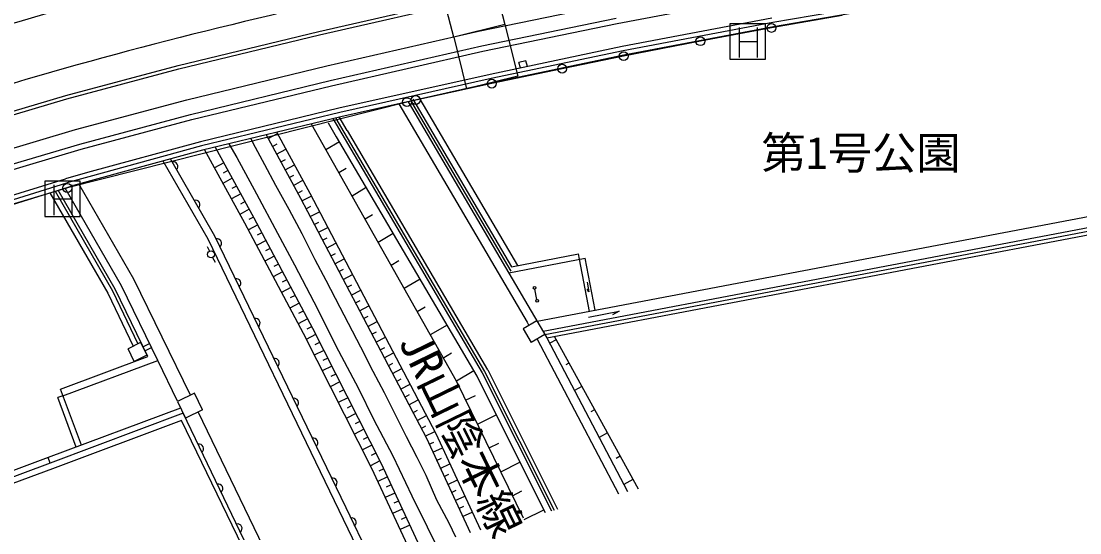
# Model space of a CAD drawing. Units: millimetres, scale not verified. Extents: x 40000 to 680000, y 20000 to 380000.
# Drawn here: x 129940 to 189684, y 243518 to 272402 of the extents above; entities that cross this region are included whole.
import ezdxf
from ezdxf.enums import TextEntityAlignment as Align

# ---------------------------------------------------------------- set-up
doc = ezdxf.new("R2010")
doc.units = ezdxf.units.MM
doc.header["$LTSCALE"] = 1000
for name, color, linetype, lineweight in [('M-BGD', 7, 'Continuous', 25), ('M-BMK-ROW', 30, 'Continuous', 25), ('M-STR-STR1', 1, 'Continuous', 25), ('M-STR-STR3', 7, 'Continuous', 25), ('M-STR-STRC', 7, 'Continuous', 25)]:
    doc.layers.add(name, color=color, linetype=linetype, lineweight=lineweight)
doc.styles.add('ＭＳ ゴシック', font='')
doc.styles.get('ＭＳ ゴシック').set_extended_font_data('MS Gothic')

msp = doc.modelspace()

# ---------------------------------------------------------------- linework, layer by layer
at = {"layer": 'M-BGD'}
for p, q in [((146732, 271818), (155330, 273785)), ((156760, 274082), (157240, 272216)), ((163582, 272275), (171912, 273851)), ((180120, 273669), (172351, 272334)), ((146778, 271624), (155373, 273589)), ((154349, 271500), (153869, 273367)), ((155756, 271830), (163358, 273403)), ((155937, 271000), (163523, 272569)), ((172306, 272568), (163859, 270968)), ((157240, 272216), (154349, 271500)), ((156000, 270707), (163582, 272275)), ((157240, 272216), (157963, 269289)), ((172351, 272334), (163908, 270722)), ((171936, 272258), (169936, 272258)), ((169936, 272258), (169936, 270258)), ((170476, 270343), (170476, 272042)), ((171467, 272053), (171467, 270348)), ((171936, 270258), (171936, 272258)), ((138795, 269902), (146732, 271818)), ((138844, 269708), (146778, 271624)), ((147190, 269871), (155756, 271830)), ((154349, 271500), (155077, 268583)), ((170476, 271258), (171467, 271258)), ((147385, 269044), (155937, 271000)), ((147453, 268752), (156000, 270707)), ((163859, 270968), (156407, 269400)), ((163908, 270722), (156460, 269156)), ((158412, 270164), (158033, 270065)), ((158126, 269762), (158033, 270065)), ((158510, 269843), (158412, 270164)), ((169936, 270258), (171936, 270258)), ((132469, 268205), (138795, 269902)), ((132523, 268013), (138844, 269708)), ((139289, 267964), (147190, 269871)), ((139499, 267140), (147385, 269044)), ((156407, 269400), (147860, 267483)), ((156460, 269156), (147917, 267239)), ((157963, 269289), (155077, 268583)), ((139573, 266849), (147453, 268752)), ((126718, 266496), (132469, 268205)), ((126777, 266305), (132523, 268013)), ((133013, 266281), (139289, 267964)), ((151255, 267730), (158489, 255411)), ((151787, 267850), (159609, 254532)), ((151917, 267926), (157577, 258287)), ((152046, 268002), (157604, 258538)), ((152433, 267995), (157948, 258604)), ((133244, 265463), (139499, 267140)), ((147860, 267483), (140053, 265597)), ((147917, 267239), (140115, 265355)), ((133326, 265174), (139573, 266849)), ((154500, 252073), (146320, 266596)), ((147266, 266663), (147713, 265881)), ((147532, 266901), (155958, 252553)), ((147701, 266910), (148147, 266129)), ((147874, 267010), (148321, 266228)), ((127314, 264587), (133013, 266281)), ((143767, 265980), (145701, 262409)), ((143880, 265772), (144407, 266058)), ((144371, 266126), (146230, 262691)), ((147725, 265881), (155661, 252368)), ((148156, 266134), (156092, 252621)), ((148329, 266236), (156264, 252723)), ((127568, 263776), (133244, 265463)), ((140053, 265597), (133688, 263859)), ((140115, 265355), (133754, 263618)), ((140886, 265284), (143078, 261300)), ((144118, 265332), (144382, 265475)), ((147896, 265590), (147137, 265144)), ((127657, 263489), (133326, 265174)), ((140281, 265138), (142550, 261015)), ((144356, 264893), (144883, 265178)), ((140497, 260095), (137960, 264507)), ((138359, 264616), (140850, 260282)), ((141368, 264408), (140842, 264119)), ((144594, 264453), (144858, 264596)), ((144832, 264013), (145360, 264299)), ((148280, 264076), (147874, 263837)), ((124048, 260911), (132442, 263508)), ((133688, 263859), (132442, 263508)), ((133754, 263618), (132516, 263269)), ((141850, 263532), (141324, 263243)), ((141609, 263970), (141346, 263825)), ((145070, 263574), (145334, 263716)), ((159065, 255457), (202612, 263746)), ((124126, 260673), (132516, 263269)), ((133269, 263372), (131269, 263372)), ((131269, 263372), (131269, 261372)), ((131809, 261457), (131809, 263157)), ((135599, 257467), (132418, 262977)), ((132801, 263168), (132801, 261463)), ((136306, 257842), (133202, 263219)), ((133269, 261372), (133269, 263372)), ((142091, 263094), (141828, 262949)), ((145308, 263134), (145836, 263420)), ((149415, 263003), (148610, 262530)), ((159393, 254899), (202803, 263162)), ((159501, 254716), (202769, 262952)), ((131556, 262710), (134829, 257038)), ((131809, 262372), (132801, 262372)), ((131850, 262801), (135095, 257178)), ((135246, 257279), (132026, 262856)), ((142332, 262656), (141807, 262366)), ((145546, 262694), (145810, 262837)), ((145701, 262409), (152805, 248854)), ((145782, 262253), (146314, 262532)), ((146230, 262691), (153343, 249120)), ((159608, 254532), (202930, 262779)), ((142814, 261780), (142289, 261490)), ((142573, 262218), (142311, 262073)), ((146014, 261811), (146280, 261950)), ((131269, 261372), (133269, 261372)), ((143056, 261342), (142793, 261197)), ((143078, 261300), (146378, 255063)), ((146246, 261368), (146778, 261646)), ((149767, 261470), (149346, 261223)), ((142550, 261015), (145846, 254787)), ((143290, 260900), (142760, 260620)), ((146479, 260925), (146744, 261064)), ((146711, 260482), (147242, 260761)), ((147893, 244773), (140497, 260095)), ((140850, 260282), (148253, 244947)), ((143758, 260016), (143227, 259736)), ((143524, 260458), (143259, 260318)), ((146943, 260039), (147208, 260178)), ((150935, 260416), (150083, 259916)), ((140430, 259683), (140566, 259415)), ((143992, 259574), (143726, 259434)), ((147175, 259596), (147706, 259875)), ((147407, 259153), (147673, 259293)), ((140746, 259058), (140882, 258791)), ((144225, 259132), (143695, 258852)), ((144459, 258690), (144194, 258550)), ((147639, 258711), (148171, 258989)), ((151255, 258864), (150819, 258609)), ((157452, 258204), (161776, 259027)), ((157604, 258538), (161395, 259260)), ((161451, 258965), (161395, 259260)), ((162012, 256018), (161451, 258965)), ((162337, 256080), (161776, 259027)), ((144693, 258248), (144163, 257968)), ((147871, 258268), (148137, 258407)), ((148103, 257825), (148635, 258103)), ((139487, 251295), (136306, 257842)), ((144927, 257806), (144662, 257666)), ((148335, 257382), (148601, 257521)), ((152454, 257829), (151555, 257301)), ((161887, 257669), (161984, 257126)), ((134829, 257038), (136257, 254049)), ((135095, 257178), (136526, 254181)), ((137095, 253473), (135246, 257279)), ((137647, 253252), (135599, 257467)), ((145161, 257364), (144630, 257084)), ((145395, 256923), (145129, 256782)), ((148568, 256939), (149099, 257218)), ((159042, 256685), (158930, 257274)), ((161984, 257126), (161882, 257280)), ((145628, 256481), (145098, 256200)), ((148800, 256496), (149065, 256636)), ((149032, 256053), (149563, 256332)), ((145862, 256039), (145597, 255898)), ((149264, 255611), (149530, 255750)), ((152742, 256259), (152292, 255994)), ((161954, 255696), (163682, 256030)), ((163682, 256030), (163312, 255828)), ((146096, 255597), (145566, 255316)), ((146330, 255155), (146065, 255014)), ((149496, 255168), (150027, 255446)), ((153973, 255242), (153028, 254687)), ((159045, 255492), (158269, 255036)), ((158489, 255411), (158597, 255228)), ((145846, 254787), (149718, 247172)), ((146558, 254710), (146023, 254438)), ((146378, 255063), (150258, 247434)), ((149728, 254725), (149994, 254864)), ((149960, 254282), (150492, 254560)), ((158269, 255036), (158725, 254260)), ((159501, 254716), (158725, 254260)), ((159609, 254532), (164161, 245849)), ((160021, 254611), (164756, 245994)), ((136683, 254259), (135973, 253910)), ((136326, 253192), (135973, 253910)), ((136683, 254259), (137036, 253541)), ((136802, 254011), (137181, 254205)), ((136916, 253789), (137295, 253983)), ((146785, 254264), (146517, 254128)), ((150192, 253839), (150458, 253978)), ((159061, 254457), (163640, 245721)), ((160131, 254412), (159774, 254216)), ((132150, 251630), (137095, 253473)), ((137036, 253541), (136326, 253192)), ((147011, 253818), (146476, 253546)), ((147238, 253373), (146970, 253237)), ((150424, 253396), (150956, 253675)), ((154230, 253653), (153741, 253366)), ((132290, 251255), (137647, 253252)), ((138768, 250945), (137647, 253252)), ((147464, 252927), (146930, 252655)), ((150657, 252953), (150922, 253093)), ((150889, 252511), (151420, 252789)), ((160853, 253098), (160677, 253001)), ((147691, 252481), (147424, 252345)), ((151121, 252068), (151386, 252207)), ((155492, 252655), (154500, 252073)), ((155645, 252397), (159516, 244671)), ((155958, 252553), (159862, 244762)), ((156092, 252621), (160010, 244800)), ((156271, 252711), (160208, 244852)), ((133344, 248467), (132150, 251630)), ((147918, 252036), (147383, 251764)), ((148144, 251590), (147877, 251454)), ((151353, 251625), (151884, 251903)), ((158284, 244346), (154500, 252073)), ((161575, 251783), (161167, 251559)), ((132290, 251255), (132011, 251152)), ((133044, 248355), (132011, 251152)), ((139722, 251410), (138753, 250938)), ((138753, 250938), (139212, 249994)), ((140181, 250465), (139722, 251410)), ((148371, 251144), (147836, 250872)), ((151585, 251182), (151851, 251321)), ((151817, 250739), (152349, 251018)), ((155024, 251004), (155572, 251278)), ((138936, 250561), (131471, 247767)), ((140181, 250465), (139212, 249994)), ((144729, 240389), (139930, 250343)), ((148598, 250699), (148330, 250563)), ((152049, 250296), (152315, 250436)), ((162298, 250468), (162087, 250352)), ((139077, 250272), (131584, 247457)), ((138996, 249868), (131707, 247129)), ((143719, 240067), (138996, 249868)), ((143959, 240144), (139077, 250272)), ((148824, 250253), (148289, 249981)), ((149051, 249807), (148783, 249671)), ((152281, 249853), (152813, 250132)), ((155684, 249656), (156745, 250188)), ((149278, 249362), (148743, 249090)), ((152513, 249411), (152779, 249550)), ((152746, 248968), (153277, 249246)), ((163020, 249154), (162560, 248901)), ((149504, 248916), (149237, 248780)), ((152805, 248854), (155275, 243527)), ((152962, 248517), (153234, 248643)), ((153343, 249120), (155862, 243689)), ((156343, 248309), (156888, 248582)), ((149731, 248470), (149196, 248198)), ((149957, 248024), (149690, 247888)), ((153172, 248063), (153716, 248316)), ((131471, 247767), (112659, 240775)), ((131584, 247457), (112770, 240475)), ((131584, 247457), (131471, 247767)), ((150184, 247579), (149649, 247307)), ((150258, 247434), (152435, 242723)), ((153382, 247610), (153654, 247736)), ((153593, 247156), (154137, 247408)), ((157003, 246962), (158089, 247506)), ((163742, 247839), (163524, 247719)), ((131707, 247129), (121909, 243508)), ((149718, 247172), (151852, 242555)), ((150399, 247128), (150127, 247002)), ((153803, 246702), (154075, 246829)), ((150609, 246674), (150064, 246422)), ((150819, 246220), (150547, 246094)), ((154013, 246249), (154558, 246501)), ((164465, 246525), (163953, 246244)), ((151029, 245766), (150484, 245514)), ((154224, 245795), (154496, 245921)), ((154434, 245342), (154978, 245594)), ((157662, 245615), (158203, 245886)), ((151238, 245312), (150966, 245186)), ((154644, 244888), (154917, 245014)), ((149327, 241809), (147893, 244773)), ((148253, 244947), (149715, 241925)), ((151448, 244858), (150904, 244606)), ((151658, 244404), (151386, 244278)), ((154855, 244434), (155399, 244687)), ((158322, 244267), (159433, 244824)), ((151868, 243951), (151323, 243699))]:
    msp.add_line(p, q, dxfattribs=at)
for centre, radius in [((140656, 259237), 200), ((158916, 257348), 75), ((159056, 256611), 75)]:
    msp.add_circle(centre, radius, dxfattribs=at)
for centre, start, end in [((138529, 264208), 312.56971, 107.20895), ((139775, 262040), 312.56971, 107.20895), ((140991, 259862), 308.4481, 103.08733), ((142078, 257610), 308.4481, 103.08733), ((143164, 255359), 308.4481, 103.08733), ((144251, 253108), 308.4481, 103.08733), ((145338, 250856), 308.4481, 103.08733), ((146425, 248605), 308.4481, 103.08733), ((139980, 248268), 308.41738, 103.05661), ((141066, 246016), 308.41738, 103.05661), ((147512, 246353), 308.4481, 103.08733), ((148599, 244102), 308.49854, 103.13777), ((142151, 243764), 308.41738, 103.05661)]:
    msp.add_arc(centre, 256, start, end, dxfattribs=at)
at = {"layer": 'M-BMK-ROW'}
for p, q in [((176271, 272719), (172279, 272021)), ((172279, 272021), (168271, 271270)), ((168271, 271270), (163939, 270425)), ((163939, 270425), (160469, 269718)), ((160469, 269718), (156497, 268877)), ((156497, 268877), (152203, 267947)), ((151709, 267832), (132546, 262986)), ((152203, 267947), (151709, 267832)), ((132546, 262986), (128332, 261728))]:
    msp.add_line(p, q, dxfattribs=at)
for centre in [(172279, 272021), (168271, 271270), (163939, 270425), (160469, 269718), (156497, 268877), (151709, 267832), (152203, 267947), (132546, 262986)]:
    msp.add_circle(centre, 250, dxfattribs=at)
at = {"layer": 'M-STR-STR1'}
for p, q in [((180160, 273422), (172395, 272088)), ((172395, 272088), (163958, 270477)), ((163958, 270477), (156513, 268912)), ((156513, 268912), (147973, 266996)), ((147973, 266996), (140178, 265113)), ((140178, 265113), (132891, 263123)), ((124204, 260436), (132891, 263123))]:
    msp.add_line(p, q, dxfattribs=at)
at = {"layer": 'M-STR-STR3'}
for p, q in [((141667, 265473), (142109, 264698)), ((142901, 265771), (143021, 265541)), ((143021, 265541), (143669, 264316)), ((142109, 264698), (143211, 262645)), ((143669, 264316), (144292, 263149)), ((144292, 263149), (145049, 261786)), ((143211, 262645), (144401, 260441)), ((145049, 261786), (145777, 260419)), ((144401, 260441), (145363, 258641)), ((145777, 260419), (146514, 258951)), ((146514, 258951), (147137, 257785)), ((145363, 258641), (146458, 256554)), ((147137, 257785), (147916, 256255)), ((146458, 256554), (147847, 253788)), ((147916, 256255), (149092, 254026)), ((149092, 254026), (149790, 252637)), ((147847, 253788), (148980, 251666)), ((149790, 252637), (150434, 251440)), ((148980, 251666), (149830, 249942)), ((150434, 251440), (151161, 249965)), ((149830, 249942), (150908, 247858)), ((151161, 249965), (151661, 248958)), ((151661, 248958), (152267, 247795)), ((150908, 247858), (151991, 245611)), ((152267, 247795), (152782, 246766)), ((152782, 246766), (153379, 245371)), ((151991, 245611), (152861, 243856)), ((153379, 245371), (154076, 244073)), ((152861, 243856), (153287, 242968)), ((154076, 244073), (154458, 243299))]:
    msp.add_line(p, q, dxfattribs=at)
at = {"layer": 'M-STR-STRC'}
for centre, radius, start, end in [((259962, -211968), 498375, 98.36669, 103.88533), ((199967, 30726), 251625, 103.88533, 114.41646), ((199967, 30726), 251625, 103.88533, 114.41646), ((199967, 30726), 248375, 103.88533, 114.973)]:
    msp.add_arc(centre, radius, start, end, dxfattribs=at)

# ---------------------------------------------------------------- texts
at = {"layer": 'M-BGD', "style": 'ＭＳ ゴシック'}
msp.add_text('第1号公園', height=1833, dxfattribs=at).set_placement((171712, 263499), align=Align.BOTTOM_LEFT)
msp.add_text('JR山陰本線', height=1833, rotation=295.967, dxfattribs=at).set_placement((150713, 254074), align=Align.BOTTOM_LEFT)

doc.saveas('drawing.dxf')
